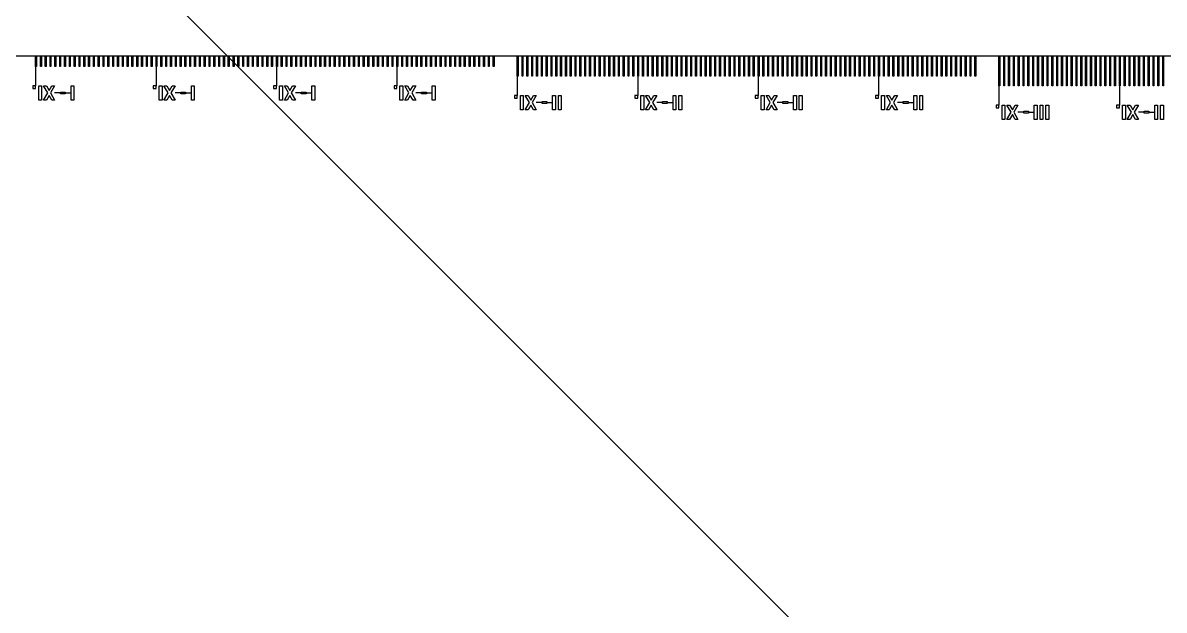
# Model space of a CAD drawing. Extents: x 135699 to 160699, y 112501 to 137501.
# Drawn here: x 148186 to 149371, y 124226 to 124836 of the extents above; entities that cross this region are included whole.
import ezdxf

# ---------------------------------------------------------------- set-up
doc = ezdxf.new("R2010")
doc.units = 13
doc.layers.add('0.9', color=240, linetype='Continuous')
doc.layers.add('Main', color=140, linetype='Continuous')
doc.layers.add('Write', color=7, linetype='Continuous', true_color=0x839eaa)

msp = doc.modelspace()

# ---------------------------------------------------------------- linework, layer by layer
for p, q in [((135699.1, 137501.3), (160699.1, 112501.3)), ((148199.7, 124790.7), (148199.7, 124770.7)), ((148324.7, 124790.7), (148324.7, 124770.7)), ((148449.7, 124790.7), (148449.7, 124770.7)), ((148574.7, 124790.7), (148574.7, 124770.7)), ((148699.7, 124780.7), (148699.7, 124760.7)), ((148824.7, 124780.7), (148824.7, 124760.7)), ((148949.7, 124780.7), (148949.7, 124760.7)), ((149074.7, 124780.7), (149074.7, 124760.7)), ((148225.4, 124763.2), (148219.4, 124763.2)), ((148230.4, 124763.2), (148236.4, 124763.2)), ((148350.4, 124763.2), (148344.4, 124763.2)), ((148355.4, 124763.2), (148361.4, 124763.2)), ((148475.4, 124763.2), (148469.4, 124763.2)), ((148480.4, 124763.2), (148486.4, 124763.2)), ((148600.4, 124763.2), (148594.4, 124763.2)), ((148605.4, 124763.2), (148611.4, 124763.2)), ((149199.7, 124770.7), (149199.7, 124750.7)), ((149324.7, 124770.7), (149324.7, 124750.7)), ((148725.4, 124753.2), (148719.4, 124753.2)), ((148730.4, 124753.2), (148736.4, 124753.2)), ((148850.4, 124753.2), (148844.4, 124753.2)), ((148855.4, 124753.2), (148861.4, 124753.2)), ((148975.4, 124753.2), (148969.4, 124753.2)), ((148980.4, 124753.2), (148986.4, 124753.2)), ((149100.4, 124753.2), (149094.4, 124753.2)), ((149105.4, 124753.2), (149111.4, 124753.2)), ((149225.4, 124743.2), (149219.4, 124743.2)), ((149230.4, 124743.2), (149236.4, 124743.2)), ((149350.4, 124743.2), (149344.4, 124743.2)), ((149355.4, 124743.2), (149361.4, 124743.2))]:
    msp.add_line(p, q)
at = {"layer": '0.9'}
for points in [[(148201.2, 124801.3), (148200.6, 124800.7), (148200.6, 124790.7), (148199.7, 124790.7), (148199.7, 124800.7), (148199.1, 124801.3)], [(148206.2, 124801.3), (148205.6, 124800.7), (148205.6, 124790.7), (148204.7, 124790.7), (148204.7, 124800.7), (148204.1, 124801.3)], [(148211.2, 124801.3), (148210.6, 124800.7), (148210.6, 124790.7), (148209.7, 124790.7), (148209.7, 124800.7), (148209.1, 124801.3)], [(148216.2, 124801.3), (148215.6, 124800.7), (148215.6, 124790.7), (148214.7, 124790.7), (148214.7, 124800.7), (148214.1, 124801.3)], [(148221.2, 124801.3), (148220.6, 124800.7), (148220.6, 124790.7), (148219.7, 124790.7), (148219.7, 124800.7), (148219.1, 124801.3)], [(148226.2, 124801.3), (148225.6, 124800.7), (148225.6, 124790.7), (148224.7, 124790.7), (148224.7, 124800.7), (148224.1, 124801.3)], [(148231.2, 124801.3), (148230.6, 124800.7), (148230.6, 124790.7), (148229.7, 124790.7), (148229.7, 124800.7), (148229.1, 124801.3)], [(148236.2, 124801.3), (148235.6, 124800.7), (148235.6, 124790.7), (148234.7, 124790.7), (148234.7, 124800.7), (148234.1, 124801.3)], [(148241.2, 124801.3), (148240.6, 124800.7), (148240.6, 124790.7), (148239.7, 124790.7), (148239.7, 124800.7), (148239.1, 124801.3)], [(148246.2, 124801.3), (148245.6, 124800.7), (148245.6, 124790.7), (148244.7, 124790.7), (148244.7, 124800.7), (148244.1, 124801.3)], [(148251.2, 124801.3), (148250.6, 124800.7), (148250.6, 124790.7), (148249.7, 124790.7), (148249.7, 124800.7), (148249.1, 124801.3)], [(148256.2, 124801.3), (148255.6, 124800.7), (148255.6, 124790.7), (148254.7, 124790.7), (148254.7, 124800.7), (148254.1, 124801.3)], [(148261.2, 124801.3), (148260.6, 124800.7), (148260.6, 124790.7), (148259.7, 124790.7), (148259.7, 124800.7), (148259.1, 124801.3)], [(148266.2, 124801.3), (148265.6, 124800.7), (148265.6, 124790.7), (148264.7, 124790.7), (148264.7, 124800.7), (148264.1, 124801.3)], [(148271.2, 124801.3), (148270.6, 124800.7), (148270.6, 124790.7), (148269.7, 124790.7), (148269.7, 124800.7), (148269.1, 124801.3)], [(148276.2, 124801.3), (148275.6, 124800.7), (148275.6, 124790.7), (148274.7, 124790.7), (148274.7, 124800.7), (148274.1, 124801.3)], [(148281.2, 124801.3), (148280.6, 124800.7), (148280.6, 124790.7), (148279.7, 124790.7), (148279.7, 124800.7), (148279.1, 124801.3)], [(148286.2, 124801.3), (148285.6, 124800.7), (148285.6, 124790.7), (148284.7, 124790.7), (148284.7, 124800.7), (148284.1, 124801.3)], [(148291.2, 124801.3), (148290.6, 124800.7), (148290.6, 124790.7), (148289.7, 124790.7), (148289.7, 124800.7), (148289.1, 124801.3)], [(148296.2, 124801.3), (148295.6, 124800.7), (148295.6, 124790.7), (148294.7, 124790.7), (148294.7, 124800.7), (148294.1, 124801.3)], [(148301.2, 124801.3), (148300.6, 124800.7), (148300.6, 124790.7), (148299.7, 124790.7), (148299.7, 124800.7), (148299.1, 124801.3)], [(148306.2, 124801.3), (148305.6, 124800.7), (148305.6, 124790.7), (148304.7, 124790.7), (148304.7, 124800.7), (148304.1, 124801.3)], [(148311.2, 124801.3), (148310.6, 124800.7), (148310.6, 124790.7), (148309.7, 124790.7), (148309.7, 124800.7), (148309.1, 124801.3)], [(148316.2, 124801.3), (148315.6, 124800.7), (148315.6, 124790.7), (148314.7, 124790.7), (148314.7, 124800.7), (148314.1, 124801.3)], [(148321.2, 124801.3), (148320.6, 124800.7), (148320.6, 124790.7), (148319.7, 124790.7), (148319.7, 124800.7), (148319.1, 124801.3)], [(148326.2, 124801.3), (148325.6, 124800.7), (148325.6, 124790.7), (148324.7, 124790.7), (148324.7, 124800.7), (148324.1, 124801.3)], [(148331.2, 124801.3), (148330.6, 124800.7), (148330.6, 124790.7), (148329.7, 124790.7), (148329.7, 124800.7), (148329.1, 124801.3)], [(148336.2, 124801.3), (148335.6, 124800.7), (148335.6, 124790.7), (148334.7, 124790.7), (148334.7, 124800.7), (148334.1, 124801.3)], [(148341.2, 124801.3), (148340.6, 124800.7), (148340.6, 124790.7), (148339.7, 124790.7), (148339.7, 124800.7), (148339.1, 124801.3)], [(148346.2, 124801.3), (148345.6, 124800.7), (148345.6, 124790.7), (148344.7, 124790.7), (148344.7, 124800.7), (148344.1, 124801.3)], [(148351.2, 124801.3), (148350.6, 124800.7), (148350.6, 124790.7), (148349.7, 124790.7), (148349.7, 124800.7), (148349.1, 124801.3)], [(148356.2, 124801.3), (148355.6, 124800.7), (148355.6, 124790.7), (148354.7, 124790.7), (148354.7, 124800.7), (148354.1, 124801.3)], [(148361.2, 124801.3), (148360.6, 124800.7), (148360.6, 124790.7), (148359.7, 124790.7), (148359.7, 124800.7), (148359.1, 124801.3)], [(148366.2, 124801.3), (148365.6, 124800.7), (148365.6, 124790.7), (148364.7, 124790.7), (148364.7, 124800.7), (148364.1, 124801.3)], [(148371.2, 124801.3), (148370.6, 124800.7), (148370.6, 124790.7), (148369.7, 124790.7), (148369.7, 124800.7), (148369.1, 124801.3)], [(148376.2, 124801.3), (148375.6, 124800.7), (148375.6, 124790.7), (148374.7, 124790.7), (148374.7, 124800.7), (148374.1, 124801.3)], [(148381.2, 124801.3), (148380.6, 124800.7), (148380.6, 124790.7), (148379.7, 124790.7), (148379.7, 124800.7), (148379.1, 124801.3)], [(148386.2, 124801.3), (148385.6, 124800.7), (148385.6, 124790.7), (148384.7, 124790.7), (148384.7, 124800.7), (148384.1, 124801.3)], [(148391.2, 124801.3), (148390.6, 124800.7), (148390.6, 124790.7), (148389.7, 124790.7), (148389.7, 124800.7), (148389.1, 124801.3)], [(148396.2, 124801.3), (148395.6, 124800.7), (148395.6, 124790.7), (148394.7, 124790.7), (148394.7, 124800.7), (148394.1, 124801.3)], [(148401.2, 124801.3), (148400.6, 124800.7), (148400.6, 124790.7), (148399.7, 124790.7), (148399.7, 124800.7), (148399.1, 124801.3)], [(148406.2, 124801.3), (148405.6, 124800.7), (148405.6, 124790.7), (148404.7, 124790.7), (148404.7, 124800.7), (148404.1, 124801.3)], [(148411.2, 124801.3), (148410.6, 124800.7), (148410.6, 124790.7), (148409.7, 124790.7), (148409.7, 124800.7), (148409.1, 124801.3)], [(148416.2, 124801.3), (148415.6, 124800.7), (148415.6, 124790.7), (148414.7, 124790.7), (148414.7, 124800.7), (148414.1, 124801.3)], [(148421.2, 124801.3), (148420.6, 124800.7), (148420.6, 124790.7), (148419.7, 124790.7), (148419.7, 124800.7), (148419.1, 124801.3)], [(148426.2, 124801.3), (148425.6, 124800.7), (148425.6, 124790.7), (148424.7, 124790.7), (148424.7, 124800.7), (148424.1, 124801.3)], [(148431.2, 124801.3), (148430.6, 124800.7), (148430.6, 124790.7), (148429.7, 124790.7), (148429.7, 124800.7), (148429.1, 124801.3)], [(148436.2, 124801.3), (148435.6, 124800.7), (148435.6, 124790.7), (148434.7, 124790.7), (148434.7, 124800.7), (148434.1, 124801.3)], [(148441.2, 124801.3), (148440.6, 124800.7), (148440.6, 124790.7), (148439.7, 124790.7), (148439.7, 124800.7), (148439.1, 124801.3)], [(148446.2, 124801.3), (148445.6, 124800.7), (148445.6, 124790.7), (148444.7, 124790.7), (148444.7, 124800.7), (148444.1, 124801.3)], [(148451.2, 124801.3), (148450.6, 124800.7), (148450.6, 124790.7), (148449.7, 124790.7), (148449.7, 124800.7), (148449.1, 124801.3)], [(148456.2, 124801.3), (148455.6, 124800.7), (148455.6, 124790.7), (148454.7, 124790.7), (148454.7, 124800.7), (148454.1, 124801.3)], [(148461.2, 124801.3), (148460.6, 124800.7), (148460.6, 124790.7), (148459.7, 124790.7), (148459.7, 124800.7), (148459.1, 124801.3)], [(148466.2, 124801.3), (148465.6, 124800.7), (148465.6, 124790.7), (148464.7, 124790.7), (148464.7, 124800.7), (148464.1, 124801.3)], [(148471.2, 124801.3), (148470.6, 124800.7), (148470.6, 124790.7), (148469.7, 124790.7), (148469.7, 124800.7), (148469.1, 124801.3)], [(148476.2, 124801.3), (148475.6, 124800.7), (148475.6, 124790.7), (148474.7, 124790.7), (148474.7, 124800.7), (148474.1, 124801.3)], [(148481.2, 124801.3), (148480.6, 124800.7), (148480.6, 124790.7), (148479.7, 124790.7), (148479.7, 124800.7), (148479.1, 124801.3)], [(148486.2, 124801.3), (148485.6, 124800.7), (148485.6, 124790.7), (148484.7, 124790.7), (148484.7, 124800.7), (148484.1, 124801.3)], [(148491.2, 124801.3), (148490.6, 124800.7), (148490.6, 124790.7), (148489.7, 124790.7), (148489.7, 124800.7), (148489.1, 124801.3)], [(148496.2, 124801.3), (148495.6, 124800.7), (148495.6, 124790.7), (148494.7, 124790.7), (148494.7, 124800.7), (148494.1, 124801.3)], [(148501.2, 124801.3), (148500.6, 124800.7), (148500.6, 124790.7), (148499.7, 124790.7), (148499.7, 124800.7), (148499.1, 124801.3)], [(148506.2, 124801.3), (148505.6, 124800.7), (148505.6, 124790.7), (148504.7, 124790.7), (148504.7, 124800.7), (148504.1, 124801.3)], [(148511.2, 124801.3), (148510.6, 124800.7), (148510.6, 124790.7), (148509.7, 124790.7), (148509.7, 124800.7), (148509.1, 124801.3)], [(148516.2, 124801.3), (148515.6, 124800.7), (148515.6, 124790.7), (148514.7, 124790.7), (148514.7, 124800.7), (148514.1, 124801.3)], [(148521.2, 124801.3), (148520.6, 124800.7), (148520.6, 124790.7), (148519.7, 124790.7), (148519.7, 124800.7), (148519.1, 124801.3)], [(148526.2, 124801.3), (148525.6, 124800.7), (148525.6, 124790.7), (148524.7, 124790.7), (148524.7, 124800.7), (148524.1, 124801.3)], [(148531.2, 124801.3), (148530.6, 124800.7), (148530.6, 124790.7), (148529.7, 124790.7), (148529.7, 124800.7), (148529.1, 124801.3)], [(148536.2, 124801.3), (148535.6, 124800.7), (148535.6, 124790.7), (148534.7, 124790.7), (148534.7, 124800.7), (148534.1, 124801.3)], [(148541.2, 124801.3), (148540.6, 124800.7), (148540.6, 124790.7), (148539.7, 124790.7), (148539.7, 124800.7), (148539.1, 124801.3)], [(148546.2, 124801.3), (148545.6, 124800.7), (148545.6, 124790.7), (148544.7, 124790.7), (148544.7, 124800.7), (148544.1, 124801.3)], [(148551.2, 124801.3), (148550.6, 124800.7), (148550.6, 124790.7), (148549.7, 124790.7), (148549.7, 124800.7), (148549.1, 124801.3)], [(148556.2, 124801.3), (148555.6, 124800.7), (148555.6, 124790.7), (148554.7, 124790.7), (148554.7, 124800.7), (148554.1, 124801.3)], [(148561.2, 124801.3), (148560.6, 124800.7), (148560.6, 124790.7), (148559.7, 124790.7), (148559.7, 124800.7), (148559.1, 124801.3)], [(148566.2, 124801.3), (148565.6, 124800.7), (148565.6, 124790.7), (148564.7, 124790.7), (148564.7, 124800.7), (148564.1, 124801.3)], [(148571.2, 124801.3), (148570.6, 124800.7), (148570.6, 124790.7), (148569.7, 124790.7), (148569.7, 124800.7), (148569.1, 124801.3)], [(148576.2, 124801.3), (148575.6, 124800.7), (148575.6, 124790.7), (148574.7, 124790.7), (148574.7, 124800.7), (148574.1, 124801.3)], [(148581.2, 124801.3), (148580.6, 124800.7), (148580.6, 124790.7), (148579.7, 124790.7), (148579.7, 124800.7), (148579.1, 124801.3)], [(148586.2, 124801.3), (148585.6, 124800.7), (148585.6, 124790.7), (148584.7, 124790.7), (148584.7, 124800.7), (148584.1, 124801.3)], [(148591.2, 124801.3), (148590.6, 124800.7), (148590.6, 124790.7), (148589.7, 124790.7), (148589.7, 124800.7), (148589.1, 124801.3)], [(148596.2, 124801.3), (148595.6, 124800.7), (148595.6, 124790.7), (148594.7, 124790.7), (148594.7, 124800.7), (148594.1, 124801.3)], [(148601.2, 124801.3), (148600.6, 124800.7), (148600.6, 124790.7), (148599.7, 124790.7), (148599.7, 124800.7), (148599.1, 124801.3)], [(148606.2, 124801.3), (148605.6, 124800.7), (148605.6, 124790.7), (148604.7, 124790.7), (148604.7, 124800.7), (148604.1, 124801.3)], [(148611.2, 124801.3), (148610.6, 124800.7), (148610.6, 124790.7), (148609.7, 124790.7), (148609.7, 124800.7), (148609.1, 124801.3)], [(148616.2, 124801.3), (148615.6, 124800.7), (148615.6, 124790.7), (148614.7, 124790.7), (148614.7, 124800.7), (148614.1, 124801.3)], [(148621.2, 124801.3), (148620.6, 124800.7), (148620.6, 124790.7), (148619.7, 124790.7), (148619.7, 124800.7), (148619.1, 124801.3)], [(148626.2, 124801.3), (148625.6, 124800.7), (148625.6, 124790.7), (148624.7, 124790.7), (148624.7, 124800.7), (148624.1, 124801.3)], [(148631.2, 124801.3), (148630.6, 124800.7), (148630.6, 124790.7), (148629.7, 124790.7), (148629.7, 124800.7), (148629.1, 124801.3)], [(148636.2, 124801.3), (148635.6, 124800.7), (148635.6, 124790.7), (148634.7, 124790.7), (148634.7, 124800.7), (148634.1, 124801.3)], [(148641.2, 124801.3), (148640.6, 124800.7), (148640.6, 124790.7), (148639.7, 124790.7), (148639.7, 124800.7), (148639.1, 124801.3)], [(148646.2, 124801.3), (148645.6, 124800.7), (148645.6, 124790.7), (148644.7, 124790.7), (148644.7, 124800.7), (148644.1, 124801.3)], [(148651.2, 124801.3), (148650.6, 124800.7), (148650.6, 124790.7), (148649.7, 124790.7), (148649.7, 124800.7), (148649.1, 124801.3)], [(148656.2, 124801.3), (148655.6, 124800.7), (148655.6, 124790.7), (148654.7, 124790.7), (148654.7, 124800.7), (148654.1, 124801.3)], [(148661.2, 124801.3), (148660.6, 124800.7), (148660.6, 124790.7), (148659.7, 124790.7), (148659.7, 124800.7), (148659.1, 124801.3)], [(148666.2, 124801.3), (148665.6, 124800.7), (148665.6, 124790.7), (148664.7, 124790.7), (148664.7, 124800.7), (148664.1, 124801.3)], [(148671.2, 124801.3), (148670.6, 124800.7), (148670.6, 124790.7), (148669.7, 124790.7), (148669.7, 124800.7), (148669.1, 124801.3)], [(148676.2, 124801.3), (148675.6, 124800.7), (148675.6, 124790.7), (148674.7, 124790.7), (148674.7, 124800.7), (148674.1, 124801.3)], [(148701.2, 124801.3), (148700.6, 124800.7), (148700.6, 124780.7), (148699.7, 124780.7), (148699.7, 124800.7), (148699.1, 124801.3)], [(148706.2, 124801.3), (148705.6, 124800.7), (148705.6, 124780.7), (148704.7, 124780.7), (148704.7, 124800.7), (148704.1, 124801.3)], [(148711.2, 124801.3), (148710.6, 124800.7), (148710.6, 124780.7), (148709.7, 124780.7), (148709.7, 124800.7), (148709.1, 124801.3)], [(148716.2, 124801.3), (148715.6, 124800.7), (148715.6, 124780.7), (148714.7, 124780.7), (148714.7, 124800.7), (148714.1, 124801.3)], [(148721.2, 124801.3), (148720.6, 124800.7), (148720.6, 124780.7), (148719.7, 124780.7), (148719.7, 124800.7), (148719.1, 124801.3)], [(148726.2, 124801.3), (148725.6, 124800.7), (148725.6, 124780.7), (148724.7, 124780.7), (148724.7, 124800.7), (148724.1, 124801.3)], [(148731.2, 124801.3), (148730.6, 124800.7), (148730.6, 124780.7), (148729.7, 124780.7), (148729.7, 124800.7), (148729.1, 124801.3)], [(148736.2, 124801.3), (148735.6, 124800.7), (148735.6, 124780.7), (148734.7, 124780.7), (148734.7, 124800.7), (148734.1, 124801.3)], [(148741.2, 124801.3), (148740.6, 124800.7), (148740.6, 124780.7), (148739.7, 124780.7), (148739.7, 124800.7), (148739.1, 124801.3)], [(148746.2, 124801.3), (148745.6, 124800.7), (148745.6, 124780.7), (148744.7, 124780.7), (148744.7, 124800.7), (148744.1, 124801.3)], [(148751.2, 124801.3), (148750.6, 124800.7), (148750.6, 124780.7), (148749.7, 124780.7), (148749.7, 124800.7), (148749.1, 124801.3)], [(148756.2, 124801.3), (148755.6, 124800.7), (148755.6, 124780.7), (148754.7, 124780.7), (148754.7, 124800.7), (148754.1, 124801.3)], [(148761.2, 124801.3), (148760.6, 124800.7), (148760.6, 124780.7), (148759.7, 124780.7), (148759.7, 124800.7), (148759.1, 124801.3)], [(148766.2, 124801.3), (148765.6, 124800.7), (148765.6, 124780.7), (148764.7, 124780.7), (148764.7, 124800.7), (148764.1, 124801.3)], [(148771.2, 124801.3), (148770.6, 124800.7), (148770.6, 124780.7), (148769.7, 124780.7), (148769.7, 124800.7), (148769.1, 124801.3)], [(148776.2, 124801.3), (148775.6, 124800.7), (148775.6, 124780.7), (148774.7, 124780.7), (148774.7, 124800.7), (148774.1, 124801.3)], [(148781.2, 124801.3), (148780.6, 124800.7), (148780.6, 124780.7), (148779.7, 124780.7), (148779.7, 124800.7), (148779.1, 124801.3)], [(148786.2, 124801.3), (148785.6, 124800.7), (148785.6, 124780.7), (148784.7, 124780.7), (148784.7, 124800.7), (148784.1, 124801.3)], [(148791.2, 124801.3), (148790.6, 124800.7), (148790.6, 124780.7), (148789.7, 124780.7), (148789.7, 124800.7), (148789.1, 124801.3)], [(148796.2, 124801.3), (148795.6, 124800.7), (148795.6, 124780.7), (148794.7, 124780.7), (148794.7, 124800.7), (148794.1, 124801.3)], [(148801.2, 124801.3), (148800.6, 124800.7), (148800.6, 124780.7), (148799.7, 124780.7), (148799.7, 124800.7), (148799.1, 124801.3)], [(148806.2, 124801.3), (148805.6, 124800.7), (148805.6, 124780.7), (148804.7, 124780.7), (148804.7, 124800.7), (148804.1, 124801.3)], [(148811.2, 124801.3), (148810.6, 124800.7), (148810.6, 124780.7), (148809.7, 124780.7), (148809.7, 124800.7), (148809.1, 124801.3)], [(148816.2, 124801.3), (148815.6, 124800.7), (148815.6, 124780.7), (148814.7, 124780.7), (148814.7, 124800.7), (148814.1, 124801.3)], [(148821.2, 124801.3), (148820.6, 124800.7), (148820.6, 124780.7), (148819.7, 124780.7), (148819.7, 124800.7), (148819.1, 124801.3)], [(148826.2, 124801.3), (148825.6, 124800.7), (148825.6, 124780.7), (148824.7, 124780.7), (148824.7, 124800.7), (148824.1, 124801.3)], [(148831.2, 124801.3), (148830.6, 124800.7), (148830.6, 124780.7), (148829.7, 124780.7), (148829.7, 124800.7), (148829.1, 124801.3)], [(148836.2, 124801.3), (148835.6, 124800.7), (148835.6, 124780.7), (148834.7, 124780.7), (148834.7, 124800.7), (148834.1, 124801.3)], [(148841.2, 124801.3), (148840.6, 124800.7), (148840.6, 124780.7), (148839.7, 124780.7), (148839.7, 124800.7), (148839.1, 124801.3)], [(148846.2, 124801.3), (148845.6, 124800.7), (148845.6, 124780.7), (148844.7, 124780.7), (148844.7, 124800.7), (148844.1, 124801.3)], [(148851.2, 124801.3), (148850.6, 124800.7), (148850.6, 124780.7), (148849.7, 124780.7), (148849.7, 124800.7), (148849.1, 124801.3)], [(148856.2, 124801.3), (148855.6, 124800.7), (148855.6, 124780.7), (148854.7, 124780.7), (148854.7, 124800.7), (148854.1, 124801.3)], [(148861.2, 124801.3), (148860.6, 124800.7), (148860.6, 124780.7), (148859.7, 124780.7), (148859.7, 124800.7), (148859.1, 124801.3)], [(148866.2, 124801.3), (148865.6, 124800.7), (148865.6, 124780.7), (148864.7, 124780.7), (148864.7, 124800.7), (148864.1, 124801.3)], [(148871.2, 124801.3), (148870.6, 124800.7), (148870.6, 124780.7), (148869.7, 124780.7), (148869.7, 124800.7), (148869.1, 124801.3)], [(148876.2, 124801.3), (148875.6, 124800.7), (148875.6, 124780.7), (148874.7, 124780.7), (148874.7, 124800.7), (148874.1, 124801.3)], [(148881.2, 124801.3), (148880.6, 124800.7), (148880.6, 124780.7), (148879.7, 124780.7), (148879.7, 124800.7), (148879.1, 124801.3)], [(148886.2, 124801.3), (148885.6, 124800.7), (148885.6, 124780.7), (148884.7, 124780.7), (148884.7, 124800.7), (148884.1, 124801.3)], [(148891.2, 124801.3), (148890.6, 124800.7), (148890.6, 124780.7), (148889.7, 124780.7), (148889.7, 124800.7), (148889.1, 124801.3)], [(148896.2, 124801.3), (148895.6, 124800.7), (148895.6, 124780.7), (148894.7, 124780.7), (148894.7, 124800.7), (148894.1, 124801.3)], [(148901.2, 124801.3), (148900.6, 124800.7), (148900.6, 124780.7), (148899.7, 124780.7), (148899.7, 124800.7), (148899.1, 124801.3)], [(148906.2, 124801.3), (148905.6, 124800.7), (148905.6, 124780.7), (148904.7, 124780.7), (148904.7, 124800.7), (148904.1, 124801.3)], [(148911.2, 124801.3), (148910.6, 124800.7), (148910.6, 124780.7), (148909.7, 124780.7), (148909.7, 124800.7), (148909.1, 124801.3)], [(148916.2, 124801.3), (148915.6, 124800.7), (148915.6, 124780.7), (148914.7, 124780.7), (148914.7, 124800.7), (148914.1, 124801.3)], [(148921.2, 124801.3), (148920.6, 124800.7), (148920.6, 124780.7), (148919.7, 124780.7), (148919.7, 124800.7), (148919.1, 124801.3)], [(148926.2, 124801.3), (148925.6, 124800.7), (148925.6, 124780.7), (148924.7, 124780.7), (148924.7, 124800.7), (148924.1, 124801.3)], [(148931.2, 124801.3), (148930.6, 124800.7), (148930.6, 124780.7), (148929.7, 124780.7), (148929.7, 124800.7), (148929.1, 124801.3)], [(148936.2, 124801.3), (148935.6, 124800.7), (148935.6, 124780.7), (148934.7, 124780.7), (148934.7, 124800.7), (148934.1, 124801.3)], [(148941.2, 124801.3), (148940.6, 124800.7), (148940.6, 124780.7), (148939.7, 124780.7), (148939.7, 124800.7), (148939.1, 124801.3)], [(148946.2, 124801.3), (148945.6, 124800.7), (148945.6, 124780.7), (148944.7, 124780.7), (148944.7, 124800.7), (148944.1, 124801.3)], [(148951.2, 124801.3), (148950.6, 124800.7), (148950.6, 124780.7), (148949.7, 124780.7), (148949.7, 124800.7), (148949.1, 124801.3)], [(148956.2, 124801.3), (148955.6, 124800.7), (148955.6, 124780.7), (148954.7, 124780.7), (148954.7, 124800.7), (148954.1, 124801.3)], [(148961.2, 124801.3), (148960.6, 124800.7), (148960.6, 124780.7), (148959.7, 124780.7), (148959.7, 124800.7), (148959.1, 124801.3)], [(148966.2, 124801.3), (148965.6, 124800.7), (148965.6, 124780.7), (148964.7, 124780.7), (148964.7, 124800.7), (148964.1, 124801.3)], [(148971.2, 124801.3), (148970.6, 124800.7), (148970.6, 124780.7), (148969.7, 124780.7), (148969.7, 124800.7), (148969.1, 124801.3)], [(148976.2, 124801.3), (148975.6, 124800.7), (148975.6, 124780.7), (148974.7, 124780.7), (148974.7, 124800.7), (148974.1, 124801.3)], [(148981.2, 124801.3), (148980.6, 124800.7), (148980.6, 124780.7), (148979.7, 124780.7), (148979.7, 124800.7), (148979.1, 124801.3)], [(148986.2, 124801.3), (148985.6, 124800.7), (148985.6, 124780.7), (148984.7, 124780.7), (148984.7, 124800.7), (148984.1, 124801.3)], [(148991.2, 124801.3), (148990.6, 124800.7), (148990.6, 124780.7), (148989.7, 124780.7), (148989.7, 124800.7), (148989.1, 124801.3)], [(148996.2, 124801.3), (148995.6, 124800.7), (148995.6, 124780.7), (148994.7, 124780.7), (148994.7, 124800.7), (148994.1, 124801.3)], [(149001.2, 124801.3), (149000.6, 124800.7), (149000.6, 124780.7), (148999.7, 124780.7), (148999.7, 124800.7), (148999.1, 124801.3)], [(149006.2, 124801.3), (149005.6, 124800.7), (149005.6, 124780.7), (149004.7, 124780.7), (149004.7, 124800.7), (149004.1, 124801.3)], [(149011.2, 124801.3), (149010.6, 124800.7), (149010.6, 124780.7), (149009.7, 124780.7), (149009.7, 124800.7), (149009.1, 124801.3)], [(149016.2, 124801.3), (149015.6, 124800.7), (149015.6, 124780.7), (149014.7, 124780.7), (149014.7, 124800.7), (149014.1, 124801.3)], [(149021.2, 124801.3), (149020.6, 124800.7), (149020.6, 124780.7), (149019.7, 124780.7), (149019.7, 124800.7), (149019.1, 124801.3)], [(149026.2, 124801.3), (149025.6, 124800.7), (149025.6, 124780.7), (149024.7, 124780.7), (149024.7, 124800.7), (149024.1, 124801.3)], [(149031.2, 124801.3), (149030.6, 124800.7), (149030.6, 124780.7), (149029.7, 124780.7), (149029.7, 124800.7), (149029.1, 124801.3)], [(149036.2, 124801.3), (149035.6, 124800.7), (149035.6, 124780.7), (149034.7, 124780.7), (149034.7, 124800.7), (149034.1, 124801.3)], [(149041.2, 124801.3), (149040.6, 124800.7), (149040.6, 124780.7), (149039.7, 124780.7), (149039.7, 124800.7), (149039.1, 124801.3)], [(149046.2, 124801.3), (149045.6, 124800.7), (149045.6, 124780.7), (149044.7, 124780.7), (149044.7, 124800.7), (149044.1, 124801.3)], [(149051.2, 124801.3), (149050.6, 124800.7), (149050.6, 124780.7), (149049.7, 124780.7), (149049.7, 124800.7), (149049.1, 124801.3)], [(149056.2, 124801.3), (149055.6, 124800.7), (149055.6, 124780.7), (149054.7, 124780.7), (149054.7, 124800.7), (149054.1, 124801.3)], [(149061.2, 124801.3), (149060.6, 124800.7), (149060.6, 124780.7), (149059.7, 124780.7), (149059.7, 124800.7), (149059.1, 124801.3)], [(149066.2, 124801.3), (149065.6, 124800.7), (149065.6, 124780.7), (149064.7, 124780.7), (149064.7, 124800.7), (149064.1, 124801.3)], [(149071.2, 124801.3), (149070.6, 124800.7), (149070.6, 124780.7), (149069.7, 124780.7), (149069.7, 124800.7), (149069.1, 124801.3)], [(149076.2, 124801.3), (149075.6, 124800.7), (149075.6, 124780.7), (149074.7, 124780.7), (149074.7, 124800.7), (149074.1, 124801.3)], [(149081.2, 124801.3), (149080.6, 124800.7), (149080.6, 124780.7), (149079.7, 124780.7), (149079.7, 124800.7), (149079.1, 124801.3)], [(149086.2, 124801.3), (149085.6, 124800.7), (149085.6, 124780.7), (149084.7, 124780.7), (149084.7, 124800.7), (149084.1, 124801.3)], [(149091.2, 124801.3), (149090.6, 124800.7), (149090.6, 124780.7), (149089.7, 124780.7), (149089.7, 124800.7), (149089.1, 124801.3)], [(149096.2, 124801.3), (149095.6, 124800.7), (149095.6, 124780.7), (149094.7, 124780.7), (149094.7, 124800.7), (149094.1, 124801.3)], [(149101.2, 124801.3), (149100.6, 124800.7), (149100.6, 124780.7), (149099.7, 124780.7), (149099.7, 124800.7), (149099.1, 124801.3)], [(149106.2, 124801.3), (149105.6, 124800.7), (149105.6, 124780.7), (149104.7, 124780.7), (149104.7, 124800.7), (149104.1, 124801.3)], [(149111.2, 124801.3), (149110.6, 124800.7), (149110.6, 124780.7), (149109.7, 124780.7), (149109.7, 124800.7), (149109.1, 124801.3)], [(149116.2, 124801.3), (149115.6, 124800.7), (149115.6, 124780.7), (149114.7, 124780.7), (149114.7, 124800.7), (149114.1, 124801.3)], [(149121.2, 124801.3), (149120.6, 124800.7), (149120.6, 124780.7), (149119.7, 124780.7), (149119.7, 124800.7), (149119.1, 124801.3)], [(149126.2, 124801.3), (149125.6, 124800.7), (149125.6, 124780.7), (149124.7, 124780.7), (149124.7, 124800.7), (149124.1, 124801.3)], [(149131.2, 124801.3), (149130.6, 124800.7), (149130.6, 124780.7), (149129.7, 124780.7), (149129.7, 124800.7), (149129.1, 124801.3)], [(149136.2, 124801.3), (149135.6, 124800.7), (149135.6, 124780.7), (149134.7, 124780.7), (149134.7, 124800.7), (149134.1, 124801.3)], [(149141.2, 124801.3), (149140.6, 124800.7), (149140.6, 124780.7), (149139.7, 124780.7), (149139.7, 124800.7), (149139.1, 124801.3)], [(149146.2, 124801.3), (149145.6, 124800.7), (149145.6, 124780.7), (149144.7, 124780.7), (149144.7, 124800.7), (149144.1, 124801.3)], [(149151.2, 124801.3), (149150.6, 124800.7), (149150.6, 124780.7), (149149.7, 124780.7), (149149.7, 124800.7), (149149.1, 124801.3)], [(149156.2, 124801.3), (149155.6, 124800.7), (149155.6, 124780.7), (149154.7, 124780.7), (149154.7, 124800.7), (149154.1, 124801.3)], [(149161.2, 124801.3), (149160.6, 124800.7), (149160.6, 124780.7), (149159.7, 124780.7), (149159.7, 124800.7), (149159.1, 124801.3)], [(149166.2, 124801.3), (149165.6, 124800.7), (149165.6, 124780.7), (149164.7, 124780.7), (149164.7, 124800.7), (149164.1, 124801.3)], [(149171.2, 124801.3), (149170.6, 124800.7), (149170.6, 124780.7), (149169.7, 124780.7), (149169.7, 124800.7), (149169.1, 124801.3)], [(149176.2, 124801.3), (149175.6, 124800.7), (149175.6, 124780.7), (149174.7, 124780.7), (149174.7, 124800.7), (149174.1, 124801.3)], [(149201.2, 124801.3), (149200.6, 124800.7), (149200.6, 124770.7), (149199.7, 124770.7), (149199.7, 124800.7), (149199.1, 124801.3)], [(149206.2, 124801.3), (149205.6, 124800.7), (149205.6, 124770.7), (149204.7, 124770.7), (149204.7, 124800.7), (149204.1, 124801.3)], [(149211.2, 124801.3), (149210.6, 124800.7), (149210.6, 124770.7), (149209.7, 124770.7), (149209.7, 124800.7), (149209.1, 124801.3)], [(149216.2, 124801.3), (149215.6, 124800.7), (149215.6, 124770.7), (149214.7, 124770.7), (149214.7, 124800.7), (149214.1, 124801.3)], [(149221.2, 124801.3), (149220.6, 124800.7), (149220.6, 124770.7), (149219.7, 124770.7), (149219.7, 124800.7), (149219.1, 124801.3)], [(149226.2, 124801.3), (149225.6, 124800.7), (149225.6, 124770.7), (149224.7, 124770.7), (149224.7, 124800.7), (149224.1, 124801.3)], [(149231.2, 124801.3), (149230.6, 124800.7), (149230.6, 124770.7), (149229.7, 124770.7), (149229.7, 124800.7), (149229.1, 124801.3)], [(149236.2, 124801.3), (149235.6, 124800.7), (149235.6, 124770.7), (149234.7, 124770.7), (149234.7, 124800.7), (149234.1, 124801.3)], [(149241.2, 124801.3), (149240.6, 124800.7), (149240.6, 124770.7), (149239.7, 124770.7), (149239.7, 124800.7), (149239.1, 124801.3)], [(149246.2, 124801.3), (149245.6, 124800.7), (149245.6, 124770.7), (149244.7, 124770.7), (149244.7, 124800.7), (149244.1, 124801.3)], [(149251.2, 124801.3), (149250.6, 124800.7), (149250.6, 124770.7), (149249.7, 124770.7), (149249.7, 124800.7), (149249.1, 124801.3)], [(149256.2, 124801.3), (149255.6, 124800.7), (149255.6, 124770.7), (149254.7, 124770.7), (149254.7, 124800.7), (149254.1, 124801.3)], [(149261.2, 124801.3), (149260.6, 124800.7), (149260.6, 124770.7), (149259.7, 124770.7), (149259.7, 124800.7), (149259.1, 124801.3)], [(149266.2, 124801.3), (149265.6, 124800.7), (149265.6, 124770.7), (149264.7, 124770.7), (149264.7, 124800.7), (149264.1, 124801.3)], [(149271.2, 124801.3), (149270.6, 124800.7), (149270.6, 124770.7), (149269.7, 124770.7), (149269.7, 124800.7), (149269.1, 124801.3)], [(149276.2, 124801.3), (149275.6, 124800.7), (149275.6, 124770.7), (149274.7, 124770.7), (149274.7, 124800.7), (149274.1, 124801.3)], [(149281.2, 124801.3), (149280.6, 124800.7), (149280.6, 124770.7), (149279.7, 124770.7), (149279.7, 124800.7), (149279.1, 124801.3)], [(149286.2, 124801.3), (149285.6, 124800.7), (149285.6, 124770.7), (149284.7, 124770.7), (149284.7, 124800.7), (149284.1, 124801.3)], [(149291.2, 124801.3), (149290.6, 124800.7), (149290.6, 124770.7), (149289.7, 124770.7), (149289.7, 124800.7), (149289.1, 124801.3)], [(149296.2, 124801.3), (149295.6, 124800.7), (149295.6, 124770.7), (149294.7, 124770.7), (149294.7, 124800.7), (149294.1, 124801.3)], [(149301.2, 124801.3), (149300.6, 124800.7), (149300.6, 124770.7), (149299.7, 124770.7), (149299.7, 124800.7), (149299.1, 124801.3)], [(149306.2, 124801.3), (149305.6, 124800.7), (149305.6, 124770.7), (149304.7, 124770.7), (149304.7, 124800.7), (149304.1, 124801.3)], [(149311.2, 124801.3), (149310.6, 124800.7), (149310.6, 124770.7), (149309.7, 124770.7), (149309.7, 124800.7), (149309.1, 124801.3)], [(149316.2, 124801.3), (149315.6, 124800.7), (149315.6, 124770.7), (149314.7, 124770.7), (149314.7, 124800.7), (149314.1, 124801.3)], [(149321.2, 124801.3), (149320.6, 124800.7), (149320.6, 124770.7), (149319.7, 124770.7), (149319.7, 124800.7), (149319.1, 124801.3)], [(149326.2, 124801.3), (149325.6, 124800.7), (149325.6, 124770.7), (149324.7, 124770.7), (149324.7, 124800.7), (149324.1, 124801.3)], [(149331.2, 124801.3), (149330.6, 124800.7), (149330.6, 124770.7), (149329.7, 124770.7), (149329.7, 124800.7), (149329.1, 124801.3)], [(149336.2, 124801.3), (149335.6, 124800.7), (149335.6, 124770.7), (149334.7, 124770.7), (149334.7, 124800.7), (149334.1, 124801.3)], [(149341.2, 124801.3), (149340.6, 124800.7), (149340.6, 124770.7), (149339.7, 124770.7), (149339.7, 124800.7), (149339.1, 124801.3)], [(149346.2, 124801.3), (149345.6, 124800.7), (149345.6, 124770.7), (149344.7, 124770.7), (149344.7, 124800.7), (149344.1, 124801.3)], [(149351.2, 124801.3), (149350.6, 124800.7), (149350.6, 124770.7), (149349.7, 124770.7), (149349.7, 124800.7), (149349.1, 124801.3)], [(149356.2, 124801.3), (149355.6, 124800.7), (149355.6, 124770.7), (149354.7, 124770.7), (149354.7, 124800.7), (149354.1, 124801.3)], [(149361.2, 124801.3), (149360.6, 124800.7), (149360.6, 124770.7), (149359.7, 124770.7), (149359.7, 124800.7), (149359.1, 124801.3)], [(149366.2, 124801.3), (149365.6, 124800.7), (149365.6, 124770.7), (149364.7, 124770.7), (149364.7, 124800.7), (149364.1, 124801.3)], [(149371.2, 124801.3), (149370.6, 124800.7), (149370.6, 124770.7), (149369.7, 124770.7), (149369.7, 124800.7), (149369.1, 124801.3)]]:
    msp.add_lwpolyline(points, close=True, dxfattribs=at)
at = {"layer": 'Main'}
msp.add_lwpolyline([(150449.1, 125201.3, -0.414214), (150549.1, 125101.3), (150549.1, 124901.3, -0.414214), (150449.1, 124801.3), (145949.1, 124801.3, -0.414214), (145849.1, 124901.3), (145849.1, 125101.3, -0.414214), (145949.1, 125201.3)], format="xyb", close=True, dxfattribs=at)
at = {"layer": 'Write'}
for points in [[(148196.7, 124770.7), (148196.7, 124767.7), (148199.7, 124767.7), (148199.7, 124770.7)], [(148205.9, 124770.7), (148205.9, 124755.7), (148202.9, 124755.7), (148202.9, 124770.7)], [(148210.8, 124770.7), (148213.6, 124765.7), (148216.5, 124770.7), (148219.4, 124770.7), (148215.1, 124763.2), (148219.4, 124755.7), (148216.5, 124755.7), (148213.6, 124760.7), (148210.8, 124755.7), (148207.9, 124755.7), (148212.2, 124763.2), (148207.9, 124770.7)], [(148230.4, 124764.2), (148230.4, 124762.2), (148225.4, 124762.2), (148225.4, 124764.2)], [(148239.4, 124770.7), (148239.4, 124755.7), (148236.4, 124755.7), (148236.4, 124770.7)], [(148321.7, 124770.7), (148321.7, 124767.7), (148324.7, 124767.7), (148324.7, 124770.7)], [(148330.9, 124770.7), (148330.9, 124755.7), (148327.9, 124755.7), (148327.9, 124770.7)], [(148335.8, 124770.7), (148338.6, 124765.7), (148341.5, 124770.7), (148344.4, 124770.7), (148340.1, 124763.2), (148344.4, 124755.7), (148341.5, 124755.7), (148338.6, 124760.7), (148335.8, 124755.7), (148332.9, 124755.7), (148337.2, 124763.2), (148332.9, 124770.7)], [(148355.4, 124764.2), (148355.4, 124762.2), (148350.4, 124762.2), (148350.4, 124764.2)], [(148364.4, 124770.7), (148364.4, 124755.7), (148361.4, 124755.7), (148361.4, 124770.7)], [(148446.7, 124770.7), (148446.7, 124767.7), (148449.7, 124767.7), (148449.7, 124770.7)], [(148455.9, 124770.7), (148455.9, 124755.7), (148452.9, 124755.7), (148452.9, 124770.7)], [(148460.8, 124770.7), (148463.6, 124765.7), (148466.5, 124770.7), (148469.4, 124770.7), (148465.1, 124763.2), (148469.4, 124755.7), (148466.5, 124755.7), (148463.6, 124760.7), (148460.8, 124755.7), (148457.9, 124755.7), (148462.2, 124763.2), (148457.9, 124770.7)], [(148480.4, 124764.2), (148480.4, 124762.2), (148475.4, 124762.2), (148475.4, 124764.2)], [(148489.4, 124770.7), (148489.4, 124755.7), (148486.4, 124755.7), (148486.4, 124770.7)], [(148571.7, 124770.7), (148571.7, 124767.7), (148574.7, 124767.7), (148574.7, 124770.7)], [(148580.9, 124770.7), (148580.9, 124755.7), (148577.9, 124755.7), (148577.9, 124770.7)], [(148585.8, 124770.7), (148588.6, 124765.7), (148591.5, 124770.7), (148594.4, 124770.7), (148590.1, 124763.2), (148594.4, 124755.7), (148591.5, 124755.7), (148588.6, 124760.7), (148585.8, 124755.7), (148582.9, 124755.7), (148587.2, 124763.2), (148582.9, 124770.7)], [(148605.4, 124764.2), (148605.4, 124762.2), (148600.4, 124762.2), (148600.4, 124764.2)], [(148614.4, 124770.7), (148614.4, 124755.7), (148611.4, 124755.7), (148611.4, 124770.7)], [(148696.7, 124760.7), (148696.7, 124757.7), (148699.7, 124757.7), (148699.7, 124760.7)], [(148705.9, 124760.7), (148705.9, 124745.7), (148702.9, 124745.7), (148702.9, 124760.7)], [(148710.8, 124760.7), (148713.6, 124755.7), (148716.5, 124760.7), (148719.4, 124760.7), (148715.1, 124753.2), (148719.4, 124745.7), (148716.5, 124745.7), (148713.6, 124750.7), (148710.8, 124745.7), (148707.9, 124745.7), (148712.2, 124753.2), (148707.9, 124760.7)], [(148730.4, 124754.2), (148730.4, 124752.2), (148725.4, 124752.2), (148725.4, 124754.2)], [(148739.4, 124760.7), (148739.4, 124745.7), (148736.4, 124745.7), (148736.4, 124760.7)], [(148745.4, 124760.7), (148745.4, 124745.7), (148742.4, 124745.7), (148742.4, 124760.7)], [(148821.7, 124760.7), (148821.7, 124757.7), (148824.7, 124757.7), (148824.7, 124760.7)], [(148830.9, 124760.7), (148830.9, 124745.7), (148827.9, 124745.7), (148827.9, 124760.7)], [(148835.8, 124760.7), (148838.6, 124755.7), (148841.5, 124760.7), (148844.4, 124760.7), (148840.1, 124753.2), (148844.4, 124745.7), (148841.5, 124745.7), (148838.6, 124750.7), (148835.8, 124745.7), (148832.9, 124745.7), (148837.2, 124753.2), (148832.9, 124760.7)], [(148855.4, 124754.2), (148855.4, 124752.2), (148850.4, 124752.2), (148850.4, 124754.2)], [(148864.4, 124760.7), (148864.4, 124745.7), (148861.4, 124745.7), (148861.4, 124760.7)], [(148870.4, 124760.7), (148870.4, 124745.7), (148867.4, 124745.7), (148867.4, 124760.7)], [(148946.7, 124760.7), (148946.7, 124757.7), (148949.7, 124757.7), (148949.7, 124760.7)], [(148955.9, 124760.7), (148955.9, 124745.7), (148952.9, 124745.7), (148952.9, 124760.7)], [(148960.8, 124760.7), (148963.6, 124755.7), (148966.5, 124760.7), (148969.4, 124760.7), (148965.1, 124753.2), (148969.4, 124745.7), (148966.5, 124745.7), (148963.6, 124750.7), (148960.8, 124745.7), (148957.9, 124745.7), (148962.2, 124753.2), (148957.9, 124760.7)], [(148980.4, 124754.2), (148980.4, 124752.2), (148975.4, 124752.2), (148975.4, 124754.2)], [(148989.4, 124760.7), (148989.4, 124745.7), (148986.4, 124745.7), (148986.4, 124760.7)], [(148995.4, 124760.7), (148995.4, 124745.7), (148992.4, 124745.7), (148992.4, 124760.7)], [(149071.7, 124760.7), (149071.7, 124757.7), (149074.7, 124757.7), (149074.7, 124760.7)], [(149080.9, 124760.7), (149080.9, 124745.7), (149077.9, 124745.7), (149077.9, 124760.7)], [(149085.8, 124760.7), (149088.6, 124755.7), (149091.5, 124760.7), (149094.4, 124760.7), (149090.1, 124753.2), (149094.4, 124745.7), (149091.5, 124745.7), (149088.6, 124750.7), (149085.8, 124745.7), (149082.9, 124745.7), (149087.2, 124753.2), (149082.9, 124760.7)], [(149105.4, 124754.2), (149105.4, 124752.2), (149100.4, 124752.2), (149100.4, 124754.2)], [(149114.4, 124760.7), (149114.4, 124745.7), (149111.4, 124745.7), (149111.4, 124760.7)], [(149120.4, 124760.7), (149120.4, 124745.7), (149117.4, 124745.7), (149117.4, 124760.7)], [(149196.7, 124750.7), (149196.7, 124747.7), (149199.7, 124747.7), (149199.7, 124750.7)], [(149205.9, 124750.7), (149205.9, 124735.7), (149202.9, 124735.7), (149202.9, 124750.7)], [(149210.8, 124750.7), (149213.6, 124745.7), (149216.5, 124750.7), (149219.4, 124750.7), (149215.1, 124743.2), (149219.4, 124735.7), (149216.5, 124735.7), (149213.6, 124740.7), (149210.8, 124735.7), (149207.9, 124735.7), (149212.2, 124743.2), (149207.9, 124750.7)], [(149239.4, 124750.7), (149239.4, 124735.7), (149236.4, 124735.7), (149236.4, 124750.7)], [(149245.4, 124750.7), (149245.4, 124735.7), (149242.4, 124735.7), (149242.4, 124750.7)], [(149251.4, 124750.7), (149251.4, 124735.7), (149248.4, 124735.7), (149248.4, 124750.7)], [(149321.7, 124750.7), (149321.7, 124747.7), (149324.7, 124747.7), (149324.7, 124750.7)], [(149330.9, 124750.7), (149330.9, 124735.7), (149327.9, 124735.7), (149327.9, 124750.7)], [(149335.8, 124750.7), (149338.6, 124745.7), (149341.5, 124750.7), (149344.4, 124750.7), (149340.1, 124743.2), (149344.4, 124735.7), (149341.5, 124735.7), (149338.6, 124740.7), (149335.8, 124735.7), (149332.9, 124735.7), (149337.2, 124743.2), (149332.9, 124750.7)], [(149364.4, 124750.7), (149364.4, 124735.7), (149361.4, 124735.7), (149361.4, 124750.7)], [(149370.4, 124750.7), (149370.4, 124735.7), (149367.4, 124735.7), (149367.4, 124750.7)], [(149230.4, 124744.2), (149230.4, 124742.2), (149225.4, 124742.2), (149225.4, 124744.2)], [(149355.4, 124744.2), (149355.4, 124742.2), (149350.4, 124742.2), (149350.4, 124744.2)]]:
    msp.add_lwpolyline(points, close=True, dxfattribs=at)

doc.saveas('drawing.dxf')
